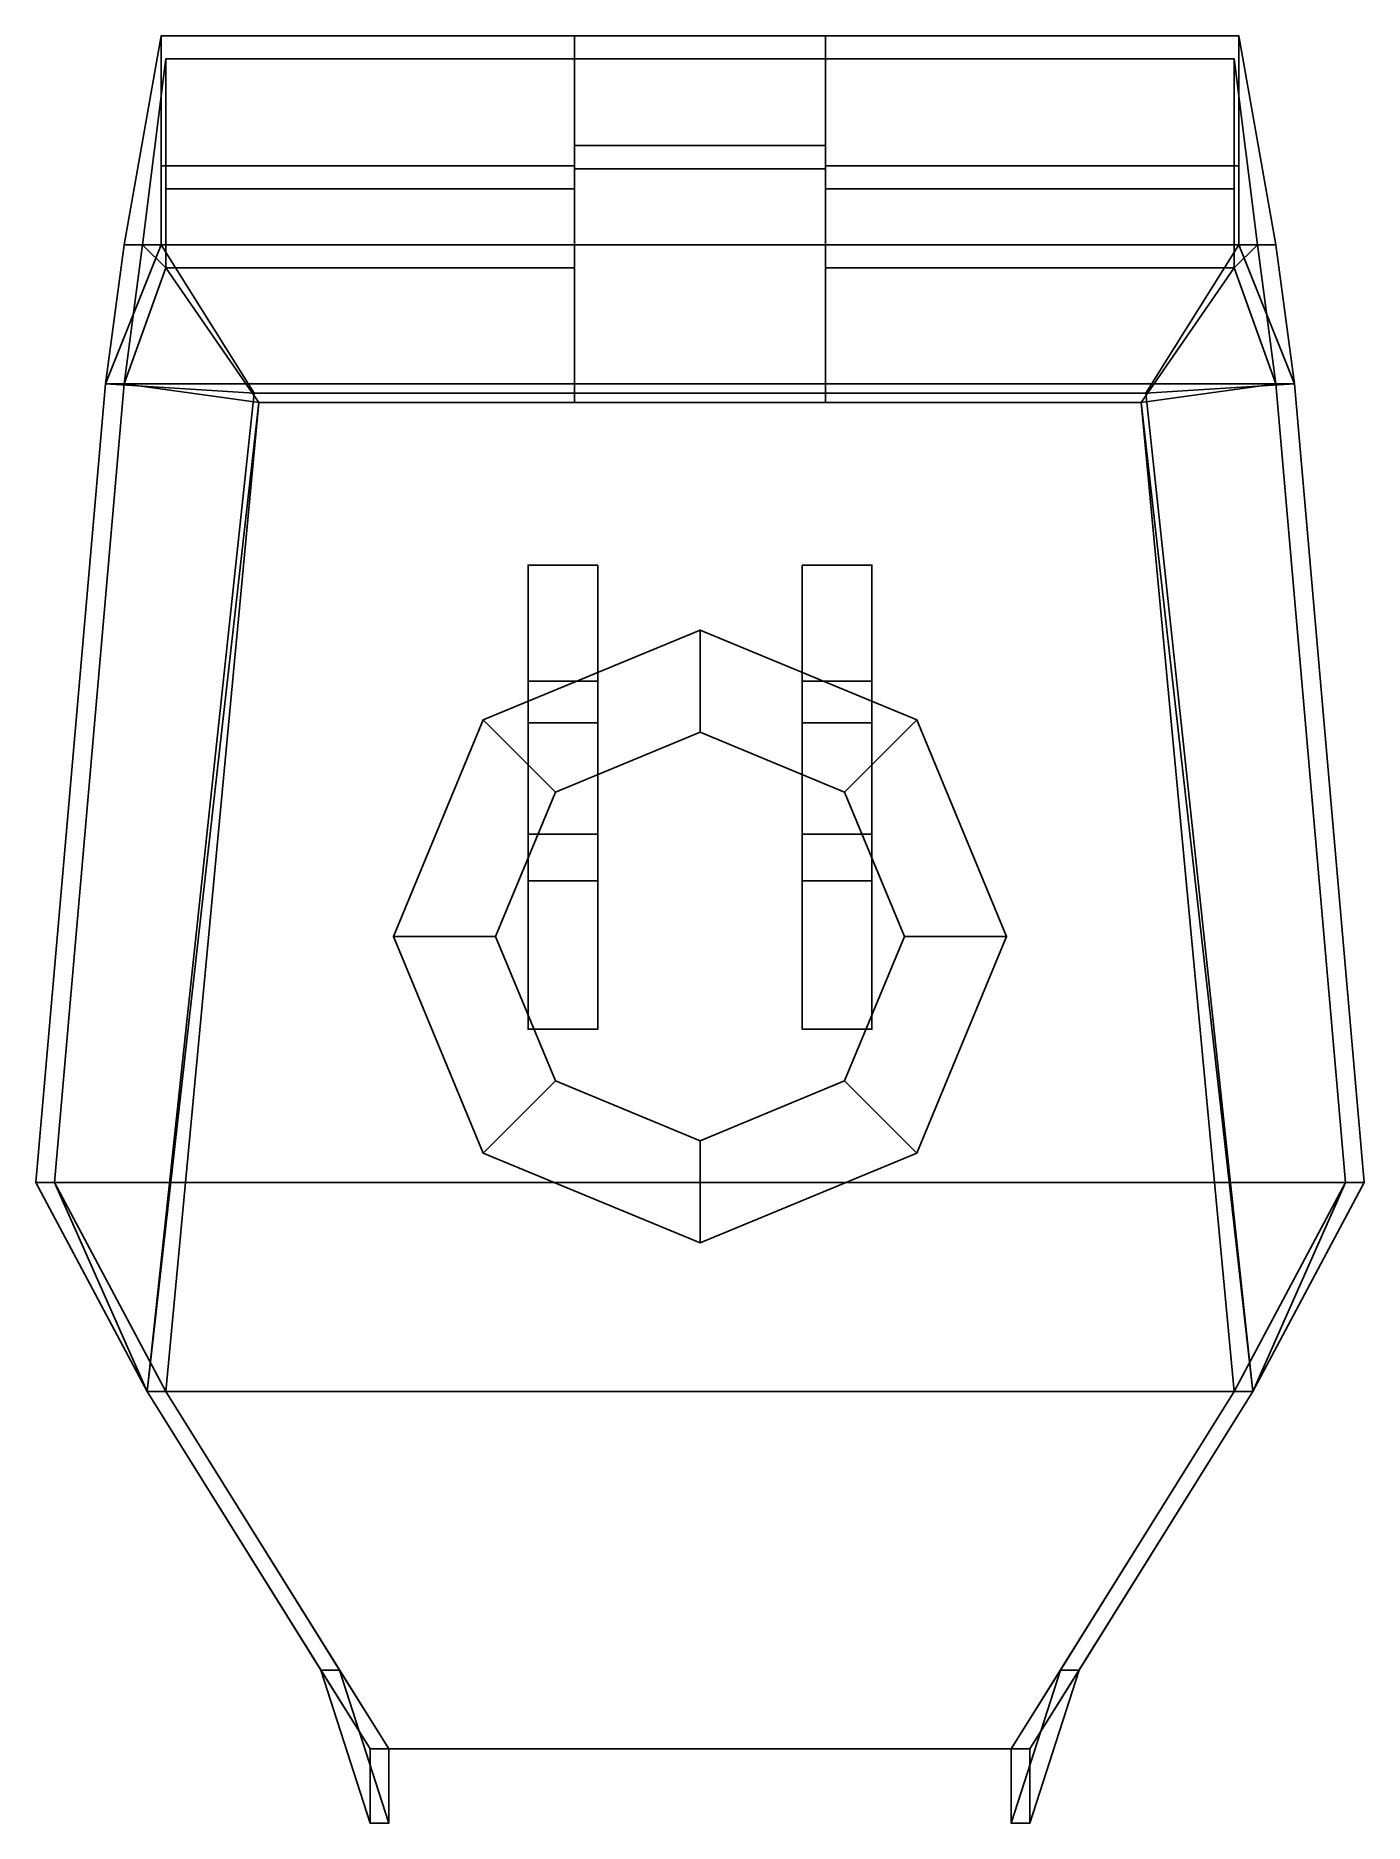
# Model space of a CAD drawing. Extents: x -1.43 to 1.43, y -1.91 to 1.94.
import ezdxf

# ---------------------------------------------------------------- set-up
doc = ezdxf.new("R2010")
doc.units = 0
doc.layers.add('TURRET', color=2, linetype='CONTINUOUS')

msp = doc.modelspace()

# ---------------------------------------------------------------- linework, layer by layer
at = {"layer": 'TURRET'}
for points in [[(-1.16, 1.49, 2.22), (-1.16, 1.66, 1.79), (-1.16, 1.94, 0.25), (-1.24, 1.49, 0.25)], [(-1.16, 1.94, 0.25), (-1.16, 1.94, 0.2), (-1.24, 1.49, 0.2), (-1.24, 1.49, 0.25)], [(-1.24, 1.49, 0.2), (-1.16, 1.94, 0.2), (1.16, 1.94, 0.2), (1.24, 1.49, 0.2)], [(-1.16, 1.94, 0.25), (-1.16, 1.66, 1.79), (-0.27, 1.66, 1.79), (-0.27, 1.94, 0.25)], [(1.16, 1.94, 0.25), (1.16, 1.94, 0.2), (-1.16, 1.94, 0.2), (-1.16, 1.94, 0.25)], [(-0.27, 1.94, 0.25), (-0.27, 1.7036, 1.55), (0.27, 1.7036, 1.55), (0.27, 1.94, 0.25)], [(0.27, 1.94, 0.25), (0.27, 1.66, 1.79), (1.16, 1.66, 1.79), (1.16, 1.94, 0.25)], [(1.24, 1.49, 0.25), (1.16, 1.94, 0.25), (1.16, 1.66, 1.79), (1.16, 1.49, 2.22)], [(1.24, 1.49, 0.2), (1.16, 1.94, 0.2), (1.16, 1.94, 0.25), (1.24, 1.49, 0.25)], [(-1.2, 1.49, 0.25), (-1.15, 1.89, 0.25), (-1.15, 1.61, 1.79), (-1.15, 1.44, 2.22)], [(1.2, 1.49, 0.25), (1.15, 1.89, 0.25), (-1.15, 1.89, 0.25), (-1.2, 1.49, 0.25)], [(-0.27, 1.89, 0.25), (-0.27, 1.61, 1.79), (-1.15, 1.61, 1.79), (-1.15, 1.89, 0.25)], [(0.27, 1.89, 0.25), (0.27, 1.6536, 1.55), (-0.27, 1.6536, 1.55), (-0.27, 1.89, 0.25)], [(1.15, 1.89, 0.25), (1.15, 1.61, 1.79), (0.27, 1.61, 1.79), (0.27, 1.89, 0.25)], [(1.15, 1.44, 2.22), (1.15, 1.61, 1.79), (1.15, 1.89, 0.25), (1.2, 1.49, 0.25)], [(-0.27, 1.66, 1.79), (-0.27, 1.61, 1.79), (-0.27, 1.6536, 1.55), (-0.27, 1.7036, 1.55)], [(-0.27, 1.7036, 1.55), (-0.27, 1.6536, 1.55), (0.27, 1.6536, 1.55), (0.27, 1.7036, 1.55)], [(0.27, 1.7036, 1.55), (0.27, 1.6536, 1.55), (0.27, 1.61, 1.79), (0.27, 1.66, 1.79)], [(-1.16, 1.66, 1.79), (-1.16, 1.49, 2.22), (-0.27, 1.49, 2.22), (-0.27, 1.66, 1.79)], [(-0.27, 1.49, 2.22), (-0.27, 1.44, 2.22), (-0.27, 1.61, 1.79), (-0.27, 1.66, 1.79)], [(0.27, 1.66, 1.79), (0.27, 1.61, 1.79), (0.27, 1.44, 2.22), (0.27, 1.49, 2.22)], [(0.27, 1.66, 1.79), (0.27, 1.49, 2.22), (1.16, 1.49, 2.22), (1.16, 1.66, 1.79)], [(-0.27, 1.61, 1.79), (-0.27, 1.44, 2.22), (-1.15, 1.44, 2.22), (-1.15, 1.61, 1.79)], [(1.15, 1.61, 1.79), (1.15, 1.44, 2.22), (0.27, 1.44, 2.22), (0.27, 1.61, 1.79)], [(-1.28, 1.19, 2.51), (-1.16, 1.49, 2.22), (-1.24, 1.49, 0.25), (-1.28, 1.19, 0.25)], [(-1.24, 1.49, 0.2), (-1.28, 1.19, 0.2), (-1.28, 1.19, 0.25), (-1.24, 1.49, 0.25)], [(1.24, 1.49, 0.2), (1.28, 1.19, 0.2), (-1.28, 1.19, 0.2), (-1.24, 1.49, 0.2)], [(-0.96, 1.17, 2.82), (-1.16, 1.49, 2.22), (-1.16, 1.49, 2.22), (-1.28, 1.19, 2.51)], [(-1.24, 1.19, 0.25), (-1.2, 1.49, 0.25), (-1.15, 1.44, 2.22), (-1.24, 1.19, 2.51)], [(-1.2, 1.49, 0.25), (-1.24, 1.19, 0.25), (1.24, 1.19, 0.25), (1.2, 1.49, 0.25)], [(-1.16, 1.49, 2.22), (-0.96, 1.17, 2.82), (-0.27, 1.17, 2.82), (-0.27, 1.49, 2.22)], [(-0.27, 1.17, 2.82), (-0.27, 1.15, 2.77), (-0.27, 1.44, 2.22), (-0.27, 1.49, 2.22)], [(0.27, 1.49, 2.22), (0.27, 1.44, 2.22), (0.27, 1.15, 2.77), (0.27, 1.17, 2.82)], [(0.27, 1.49, 2.22), (0.27, 1.17, 2.82), (0.96, 1.17, 2.82), (1.16, 1.49, 2.22)], [(1.28, 1.19, 2.51), (1.16, 1.49, 2.22), (1.16, 1.49, 2.22), (0.96, 1.17, 2.82)], [(1.24, 1.19, 2.51), (1.15, 1.44, 2.22), (1.2, 1.49, 0.25), (1.24, 1.19, 0.25)], [(1.28, 1.19, 0.25), (1.24, 1.49, 0.25), (1.16, 1.49, 2.22), (1.28, 1.19, 2.51)], [(1.28, 1.19, 0.25), (1.28, 1.19, 0.2), (1.24, 1.49, 0.2), (1.24, 1.49, 0.25)], [(-1.24, 1.19, 2.51), (-1.15, 1.44, 2.22), (-0.95, 1.15, 2.77)], [(-0.27, 1.44, 2.22), (-0.27, 1.15, 2.77), (-0.95, 1.15, 2.77), (-1.15, 1.44, 2.22)], [(1.15, 1.44, 2.22), (0.95, 1.15, 2.77), (0.27, 1.15, 2.77), (0.27, 1.44, 2.22)], [(0.95, 1.15, 2.77), (0.95, 1.15, 2.77), (1.15, 1.44, 2.22), (1.24, 1.19, 2.51)], [(-1.43, -0.53, 2.6), (-1.28, 1.19, 2.51), (-1.28, 1.19, 0.2), (-1.43, -0.53, 0.2)], [(-1.43, -0.53, 0.2), (-1.28, 1.19, 0.2), (1.28, 1.19, 0.2), (1.43, -0.53, 0.2)], [(-1.19, -0.98, 2.93), (-0.96, 1.17, 2.82), (-1.28, 1.19, 2.51), (-1.43, -0.53, 2.6)], [(-1.39, -0.53, 0.25), (-1.24, 1.19, 0.25), (-1.24, 1.19, 2.51), (-1.39, -0.53, 2.6)], [(1.39, -0.53, 0.25), (1.24, 1.19, 0.25), (-1.24, 1.19, 0.25), (-1.39, -0.53, 0.25)], [(-1.39, -0.53, 2.6), (-1.24, 1.19, 2.51), (-0.95, 1.15, 2.77), (-1.19, -0.98, 2.89)], [(-0.96, 1.17, 2.82), (-1.19, -0.98, 2.93), (1.19, -0.98, 2.93), (0.96, 1.17, 2.82)], [(0.27, 1.17, 2.82), (0.27, 1.15, 2.77), (-0.27, 1.15, 2.77), (-0.27, 1.17, 2.82)], [(1.19, -0.98, 2.89), (0.95, 1.15, 2.77), (1.24, 1.19, 2.51), (1.39, -0.53, 2.6)], [(1.43, -0.53, 2.6), (1.28, 1.19, 2.51), (0.96, 1.17, 2.82), (1.19, -0.98, 2.93)], [(1.39, -0.53, 2.6), (1.24, 1.19, 2.51), (1.24, 1.19, 0.25), (1.39, -0.53, 0.25)], [(1.43, -0.53, 0.2), (1.28, 1.19, 0.2), (1.28, 1.19, 2.51), (1.43, -0.53, 2.6)], [(0.95, 1.15, 2.77), (1.15, -0.98, 2.89), (-1.15, -0.98, 2.89), (-0.95, 1.15, 2.77)], [(-0.37, 0.55, 2), (-0.37, 0.8, 0.25), (-0.37, -0.2, 0.25), (-0.37, 0.12, 2)], [(-0.22, 0.55, 2), (-0.22, 0.8, 0.25), (-0.37, 0.8, 0.25), (-0.37, 0.55, 2)], [(-0.22, -0.2, 0.25), (-0.22, 0.8, 0.25), (-0.22, 0.55, 2), (-0.22, 0.12, 2)], [(0.22, 0.55, 2), (0.22, 0.8, 0.25), (0.22, -0.2, 0.25), (0.22, 0.12, 2)], [(0.37, 0.55, 2), (0.37, 0.8, 0.25), (0.22, 0.8, 0.25), (0.22, 0.55, 2)], [(0.37, -0.2, 0.25), (0.37, 0.8, 0.25), (0.37, 0.55, 2), (0.37, 0.12, 2)], [(-0.3111, 0.3111, 0.2), (0, 0.44, 0.2), (0, 0.66), (-0.4667, 0.4667)], [(0, 0.44, 0.2), (0.3111, 0.3111, 0.2), (0.4667, 0.4667), (0, 0.66)], [(-0.37, 0.12, 2), (-0.37, 0.22, 2.22), (-0.37, 0.46, 2.22), (-0.37, 0.55, 2)], [(-0.37, 0.55, 2), (-0.37, 0.46, 2.22), (-0.22, 0.46, 2.22), (-0.22, 0.55, 2)], [(-0.22, 0.46, 2.22), (-0.22, 0.22, 2.22), (-0.22, 0.12, 2), (-0.22, 0.55, 2)], [(0.22, 0.55, 2), (0.22, 0.46, 2.22), (0.37, 0.46, 2.22), (0.37, 0.55, 2)], [(0.22, 0.12, 2), (0.22, 0.22, 2.22), (0.22, 0.46, 2.22), (0.22, 0.55, 2)], [(0.37, 0.46, 2.22), (0.37, 0.22, 2.22), (0.37, 0.12, 2), (0.37, 0.55, 2)], [(-0.44, 0, 0.2), (-0.3111, 0.3111, 0.2), (-0.4667, 0.4667), (-0.66, 0)], [(0.3111, 0.3111, 0.2), (0.44, 0, 0.2), (0.66, 0), (0.4667, 0.4667)], [(-0.37, 0.46, 2.22), (-0.37, 0.22, 2.22), (-0.22, 0.22, 2.22), (-0.22, 0.46, 2.22)], [(0.22, 0.46, 2.22), (0.22, 0.22, 2.22), (0.37, 0.22, 2.22), (0.37, 0.46, 2.22)], [(-0.22, 0.12, 2), (-0.22, 0.22, 2.22), (-0.37, 0.22, 2.22), (-0.37, 0.12, 2)], [(0.37, 0.12, 2), (0.37, 0.22, 2.22), (0.22, 0.22, 2.22), (0.22, 0.12, 2)], [(-0.37, 0.12, 2), (-0.37, -0.2, 0.25), (-0.22, -0.2, 0.25), (-0.22, 0.12, 2)], [(0.22, 0.12, 2), (0.22, -0.2, 0.25), (0.37, -0.2, 0.25), (0.37, 0.12, 2)], [(-0.3111, -0.3111, 0.2), (-0.44, 0, 0.2), (-0.66, 0), (-0.4667, -0.4667)], [(0.44, 0, 0.2), (0.3111, -0.3111, 0.2), (0.4667, -0.4667), (0.66, 0)], [(0, -0.44, 0.2), (-0.3111, -0.3111, 0.2), (-0.4667, -0.4667), (0, -0.66)], [(0.3111, -0.3111, 0.2), (0, -0.44, 0.2), (0, -0.66), (0.4667, -0.4667)], [(-1.19, -0.98, 2.89), (-1.43, -0.53, 2.6), (-1.43, -0.53, 0.25), (-1.19, -0.98, 0.25)], [(-1.43, -0.53, 0.2), (-1.19, -0.98, 0.2), (-1.19, -0.98, 0.25), (-1.43, -0.53, 0.25)], [(1.43, -0.53, 0.2), (1.19, -0.98, 0.2), (-1.19, -0.98, 0.2), (-1.43, -0.53, 0.2)], [(-1.43, -0.53, 0.25), (-1.19, -0.98, 0.25), (1.19, -0.98, 0.25), (1.43, -0.53, 0.25)], [(-1.19, -0.98, 2.89), (-1.19, -0.98, 2.93), (-1.43, -0.53, 2.6)], [(-1.15, -0.98, 0.25), (-1.39, -0.53, 0.25), (-1.39, -0.53, 2.6), (-1.15, -0.98, 2.89)], [(1.15, -0.98, 2.89), (1.39, -0.53, 2.6), (1.39, -0.53, 0.25), (1.15, -0.98, 0.25)], [(1.19, -0.98, 0.25), (1.43, -0.53, 0.25), (1.43, -0.53, 2.6), (1.19, -0.98, 2.89)], [(1.19, -0.98, 0.25), (1.19, -0.98, 0.2), (1.43, -0.53, 0.2), (1.43, -0.53, 0.25)], [(1.43, -0.53, 2.6), (1.43, -0.53, 2.6), (1.19, -0.98, 2.93), (1.19, -0.98, 2.89)], [(-0.816, -1.58, 2.9368), (-1.19, -0.98, 2.89), (-1.19, -0.98, 0.25), (-0.816, -1.58, 0.25)], [(-1.19, -0.98, 0.25), (-1.19, -0.98, 0.2), (-0.71, -1.75, 0.2), (-0.71, -1.75, 0.25)], [(-0.71, -1.75, 0.2), (-1.19, -0.98, 0.2), (1.19, -0.98, 0.2), (0.71, -1.75, 0.2)], [(0.71, -1.75, 0.25), (1.19, -0.98, 0.25), (-1.19, -0.98, 0.25), (-0.71, -1.75, 0.25)], [(-0.71, -1.75, 2.95), (-0.71, -1.75, 2.99), (-1.19, -0.98, 2.93), (-1.19, -0.98, 2.89)], [(0.71, -1.75, 2.99), (1.19, -0.98, 2.93), (-1.19, -0.98, 2.93), (-0.71, -1.75, 2.99)], [(-0.67, -1.75, 2.95), (-1.1502, -0.98, 2.89), (1.15, -0.98, 2.89), (0.67, -1.75, 2.95)], [(-0.776, -1.58, 0.25), (-1.15, -0.98, 0.25), (-1.15, -0.98, 2.89), (-0.776, -1.58, 2.9368)], [(0.71, -1.75, 0.2), (1.19, -0.98, 0.2), (1.19, -0.98, 0.25), (0.71, -1.75, 0.25)], [(1.19, -0.98, 2.89), (1.19, -0.98, 2.93), (0.71, -1.75, 2.99), (0.71, -1.75, 2.95)], [(0.776, -1.58, 2.9368), (1.15, -0.98, 2.89), (1.15, -0.98, 0.25), (0.776, -1.58, 0.25)], [(0.816, -1.58, 0.25), (1.19, -0.98, 0.25), (1.19, -0.98, 2.89), (0.816, -1.58, 2.9368)], [(-0.816, -1.58, 0.25), (-0.776, -1.58, 0.25), (-0.776, -1.58, 2.42), (-0.816, -1.58, 2.42)], [(-0.71, -1.75, 2.95), (-0.816, -1.58, 2.9368), (-0.816, -1.58, 2.42), (-0.71, -1.91, 2.59)], [(-0.816, -1.58, 2.42), (-0.776, -1.58, 2.42), (-0.67, -1.91, 2.59), (-0.71, -1.91, 2.59)], [(-0.67, -1.91, 2.59), (-0.776, -1.58, 2.42), (-0.776, -1.58, 2.9368), (-0.67, -1.75, 2.95)], [(0.67, -1.75, 2.95), (0.776, -1.58, 2.9368), (0.776, -1.58, 2.42), (0.67, -1.91, 2.59)], [(0.776, -1.58, 2.42), (0.816, -1.58, 2.42), (0.71, -1.91, 2.59), (0.67, -1.91, 2.59)], [(0.71, -1.91, 2.59), (0.816, -1.58, 2.42), (0.816, -1.58, 2.9368), (0.71, -1.75, 2.95)], [(0.776, -1.58, 0.25), (0.816, -1.58, 0.25), (0.816, -1.58, 2.42), (0.776, -1.58, 2.42)], [(-0.71, -1.75, 0.25), (-0.71, -1.75, 0.2), (0.71, -1.75, 0.2), (0.71, -1.75, 0.25)], [(-0.71, -1.91, 2.59), (-0.67, -1.91, 2.59), (-0.67, -1.75, 2.95), (-0.71, -1.75, 2.95)], [(0.71, -1.75, 2.95), (0.71, -1.75, 2.99), (-0.71, -1.75, 2.99), (-0.71, -1.75, 2.95)], [(0.67, -1.91, 2.59), (0.71, -1.91, 2.59), (0.71, -1.75, 2.95), (0.67, -1.75, 2.95)]]:
    msp.add_3dface(points, dxfattribs=at)

doc.saveas('drawing.dxf')
